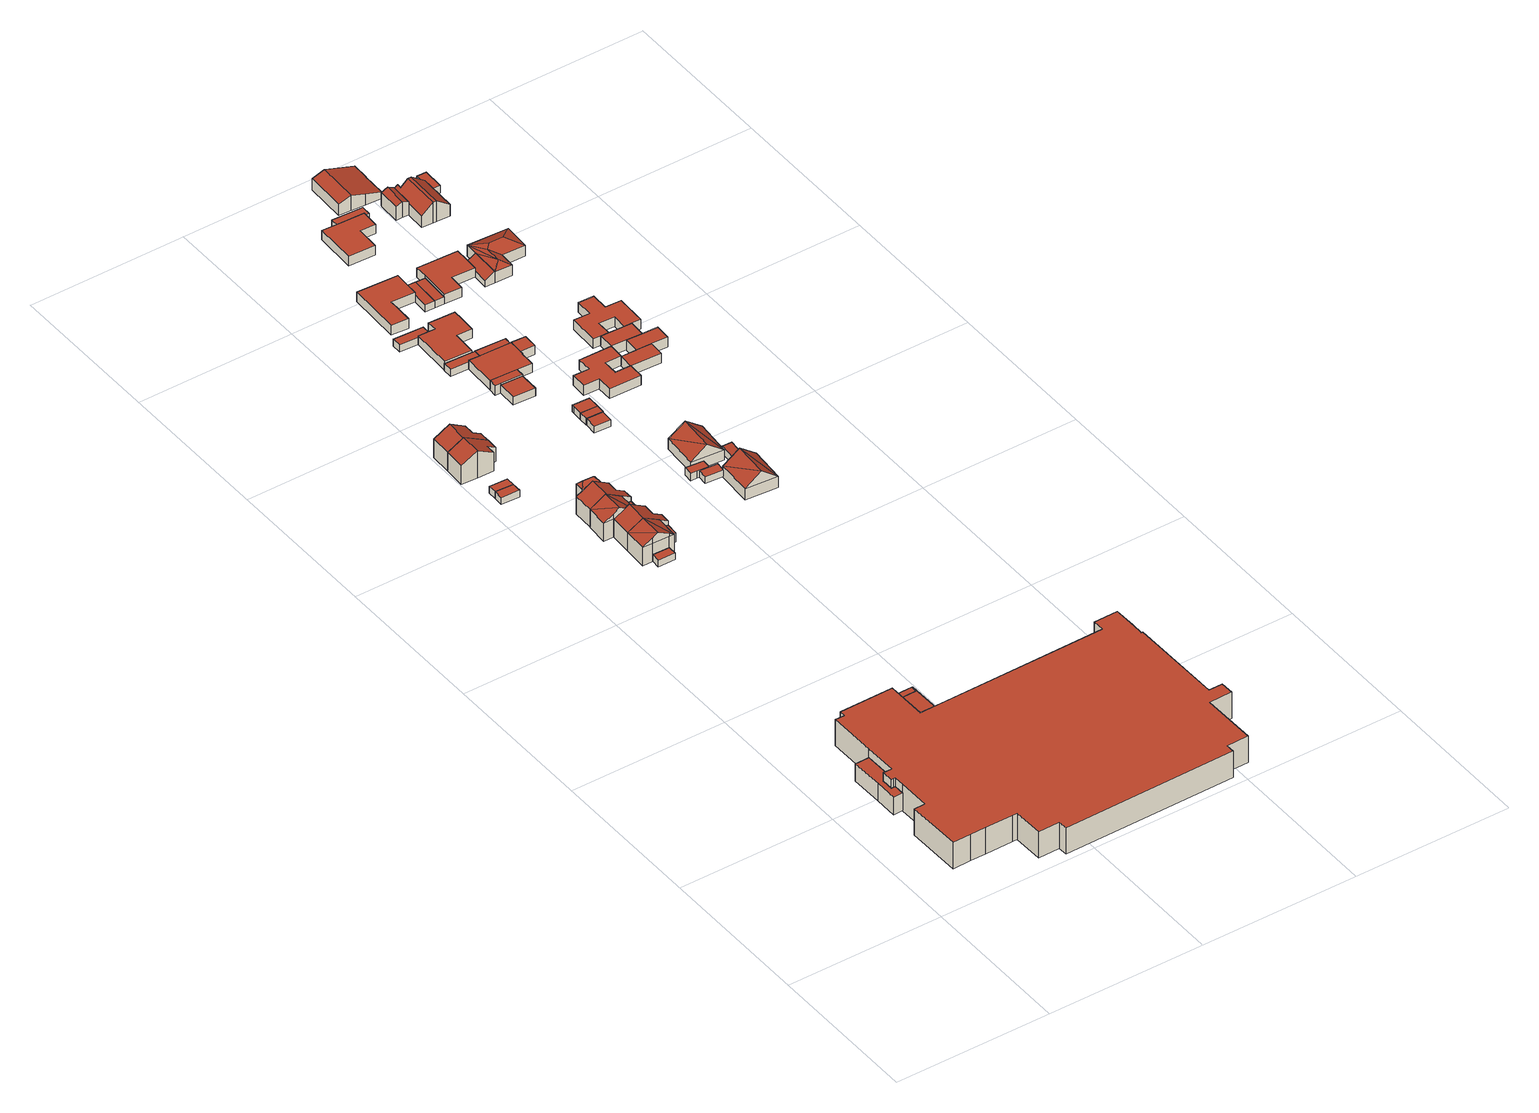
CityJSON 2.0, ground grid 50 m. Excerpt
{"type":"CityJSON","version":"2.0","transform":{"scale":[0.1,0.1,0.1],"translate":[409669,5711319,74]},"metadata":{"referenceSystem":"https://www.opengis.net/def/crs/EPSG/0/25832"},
"CityObjects":{
"building1":{"type":"Building","attributes":{"Gemeindeschluessel":"05978036","Geometrietyp2DReferenz":"3000","function":"51009_1610","roofType":"1000","measuredHeight":6},"geometry":[{"type":"MultiSurface","lod":"2","boundaries":[[[0,1,2,3]],[[1,4,5,2]],[[4,6,7,5]],[[6,8,9,7]],[[8,10,11,9]],[[10,12,13,11]],[[12,14,15,13]],[[14,16,17,15]],[[16,18,19,17]],[[18,0,3,19]],[[18,16,14,12,10,8,6,4,1,0]],[[3,2,5,7,9,11,13,15,17,19]]],"semantics":{"surfaces":[{"type":"WallSurface"},{"type":"RoofSurface"},{"type":"GroundSurface"}],"values":[0,0,0,0,0,0,0,0,0,0,1,2]}}]},
"building2":{"type":"Building","attributes":{"Gemeindeschluessel":"05978036","Geometrietyp2DReferenz":"3000","function":"31001_9998","roofType":"1000","measuredHeight":6},"geometry":[{"type":"MultiSurface","lod":"2","boundaries":[[[20,21,22,23]],[[21,24,25,22]],[[24,26,27,25]],[[26,28,29,27]],[[28,30,31,29]],[[30,32,33,31]],[[32,34,35,33]],[[34,20,23,35]],[[34,32,30,28,26,24,21,20]],[[23,22,25,27,29,31,33,35]]],"semantics":{"surfaces":[{"type":"WallSurface"},{"type":"RoofSurface"},{"type":"GroundSurface"}],"values":[0,0,0,0,0,0,0,0,1,2]}}]},
"building3":{"type":"Building","attributes":{"Gemeindeschluessel":"05978036","Geometrietyp2DReferenz":"3000","function":"51009_1610","roofType":"1000","measuredHeight":6},"geometry":[{"type":"MultiSurface","lod":"2","boundaries":[[[30,28,29,31]],[[28,26,27,29]],[[26,24,25,27]],[[24,36,37,25]],[[36,38,39,37]],[[38,34,35,39]],[[34,32,33,35]],[[32,30,31,33]],[[32,34,38,36,24,26,28,30]],[[31,29,27,25,37,39,35,33]]],"semantics":{"surfaces":[{"type":"WallSurface"},{"type":"RoofSurface"},{"type":"GroundSurface"}],"values":[0,0,0,0,0,0,0,0,1,2]}}]},
"building4":{"type":"Building","attributes":{"Gemeindeschluessel":"05978036","Geometrietyp2DReferenz":"3000","function":"31001_2460","roofType":"1000","measuredHeight":2.3},"geometry":[{"type":"MultiSurface","lod":"2","boundaries":[[[40,41,42,43]],[[41,44,45,42]],[[44,46,47,45]],[[46,40,43,47]],[[46,44,41,40]],[[43,42,45,47]]],"semantics":{"surfaces":[{"type":"WallSurface"},{"type":"RoofSurface"},{"type":"GroundSurface"}],"values":[0,0,0,0,1,2]}}]},
"building5":{"type":"Building","attributes":{"Gemeindeschluessel":"05978036","Geometrietyp2DReferenz":"3000","function":"31001_2460","roofType":"1000","measuredHeight":2.28},"geometry":[{"type":"MultiSurface","lod":"2","boundaries":[[[40,48,49,43]],[[48,50,51,49]],[[50,41,42,51]],[[41,40,43,42]],[[41,50,48,40]],[[43,49,51,42]]],"semantics":{"surfaces":[{"type":"WallSurface"},{"type":"RoofSurface"},{"type":"GroundSurface"}],"values":[0,0,0,0,1,2]}}]},
"building6":{"type":"Building","attributes":{"Gemeindeschluessel":"05978036","Geometrietyp2DReferenz":"3000","function":"31001_3211","roofType":"1000","measuredHeight":8.97},"geometry":[{"type":"MultiSurface","lod":"2","boundaries":[[[52,53,54,55]],[[53,56,57,54]],[[56,58,59,57]],[[58,60,61,59]],[[60,62,63,61]],[[62,64,65,63]],[[64,66,67,65]],[[66,68,69,67]],[[68,70,71,69]],[[70,72,73,71]],[[72,74,75,73]],[[74,76,77,75]],[[76,78,79,77]],[[78,80,81,79]],[[80,82,83,81]],[[82,84,85,83]],[[84,86,87,85]],[[86,88,89,87]],[[88,90,91,89]],[[90,92,93,91]],[[92,94,95,93]],[[94,96,97,95]],[[96,98,99,97]],[[98,100,101,99]],[[100,102,103,101]],[[102,104,105,103]],[[104,106,107,105]],[[106,108,109,107]],[[108,110,111,109]],[[110,112,113,111]],[[112,114,115,113]],[[114,116,117,115]],[[116,118,119,117]],[[118,120,121,119]],[[120,122,123,121]],[[122,124,125,123]],[[124,126,127,125]],[[126,128,129,127]],[[128,52,55,129]],[[128,126,124,122,120,118,116,114,112,110,108,106,104,102,100,98,96,94,92,90,88,86,84,82,80,78,76,74,72,70,68,66,64,62,60,58,56,53,52]],[[55,54,57,59,61,63,65,67,69,71,73,75,77,79,81,83,85,87,89,91,93,95,97,99,101,103,105,107,109,111,113,115,117,119,121,123,125,127,129]]],"semantics":{"surfaces":[{"type":"WallSurface"},{"type":"RoofSurface"},{"type":"GroundSurface"}],"values":[0,0,0,0,0,0,0,0,0,0,0,0,0,0,0,0,0,0,0,0,0,0,0,0,0,0,0,0,0,0,0,0,0,0,0,0,0,0,0,1,2]}}]},
"building7":{"type":"Building","attributes":{"Gemeindeschluessel":"05978036","Geometrietyp2DReferenz":"3000","function":"31001_1000","roofType":"3100","measuredHeight":9.24},"geometry":[{"type":"MultiSurface","lod":"2","boundaries":[[[130,131,132,133]],[[131,134,135,132]],[[134,136,137,135]],[[136,138,139,137]],[[138,140,141,139]],[[140,142,143,141]],[[142,144,145,143]],[[144,130,133,145]],[[140,138,136,134]],[[134,131,130,144,142,140]],[[133,132,135,137,139,141,143,145]]],"semantics":{"surfaces":[{"type":"WallSurface"},{"type":"RoofSurface"},{"type":"GroundSurface"}],"values":[0,0,0,0,0,0,0,0,1,1,2]}}]},
"building8":{"type":"Building","attributes":{"Gemeindeschluessel":"05978036","Geometrietyp2DReferenz":"3000","function":"31001_2460","roofType":"1000","measuredHeight":2.26},"geometry":[{"type":"MultiSurface","lod":"2","boundaries":[[[146,147,148,149]],[[147,150,151,148]],[[150,152,153,151]],[[152,146,149,153]],[[152,150,147,146]],[[149,148,151,153]]],"semantics":{"surfaces":[{"type":"WallSurface"},{"type":"RoofSurface"},{"type":"GroundSurface"}],"values":[0,0,0,0,1,2]}}]},
"building9":{"type":"Building","attributes":{"Gemeindeschluessel":"05978036","Geometrietyp2DReferenz":"3000","function":"31001_1000","roofType":"3100","measuredHeight":9.26},"geometry":[{"type":"MultiSurface","lod":"2","boundaries":[[[154,155,143,156]],[[155,157,158,143]],[[157,159,139,158]],[[159,160,161,139]],[[160,162,163,161]],[[162,164,165,163]],[[164,166,167,165]],[[166,154,156,167]],[[162,160,159,157]],[[157,155,154,166,164,162]],[[156,143,158,139,161,163,165,167]]],"semantics":{"surfaces":[{"type":"WallSurface"},{"type":"RoofSurface"},{"type":"GroundSurface"}],"values":[0,0,0,0,0,0,0,0,1,1,2]}}]},
"building10":{"type":"Building","attributes":{"Gemeindeschluessel":"05978036","Geometrietyp2DReferenz":"3000","function":"31001_1000"},"children":["building10-1","building10-2"]},
"building10-1":{"type":"BuildingPart","attributes":{"roofType":"1000","measuredHeight":3.25},"parents":["building10"],"geometry":[{"type":"MultiSurface","lod":"2","boundaries":[[[168,169,170,171]],[[169,172,173,170]],[[172,174,175,173]],[[174,172,169,168]],[[171,170,173,175]],[[171,175,174,168]]],"semantics":{"surfaces":[{"type":"WallSurface"},{"type":"RoofSurface"},{"type":"GroundSurface"},{"type":"ClosureSurface"}],"values":[0,0,0,1,2,3]}}]},
"building10-2":{"type":"BuildingPart","attributes":{"roofType":"3100","measuredHeight":9.26},"parents":["building10"],"geometry":[{"type":"MultiSurface","lod":"2","boundaries":[[[176,177,178,175,174]],[[177,179,180,178]],[[179,181,182,180]],[[181,183,184,182]],[[183,185,186,184]],[[185,187,168,171,186]],[[177,176,187,188]],[[188,189,190,177]],[[189,188,185]],[[185,183,191,189]],[[179,190,189,191,181]],[[181,191,183]],[[177,190,179]],[[188,187,185]],[[175,178,180,182,184,186,171]],[[174,168,187,176]],[[174,175,171,168]]],"semantics":{"surfaces":[{"type":"WallSurface"},{"type":"RoofSurface"},{"type":"GroundSurface"},{"type":"ClosureSurface"}],"values":[0,0,0,0,0,0,1,1,1,1,0,0,0,0,2,0,3]}}]},
"building11":{"type":"Building","attributes":{"Gemeindeschluessel":"05978036","Geometrietyp2DReferenz":"3000","function":"31001_1000"},"children":["building11-1","building11-2"]},
"building11-1":{"type":"BuildingPart","attributes":{"roofType":"3100","measuredHeight":9.28},"parents":["building11"],"geometry":[{"type":"MultiSurface","lod":"2","boundaries":[[[192,193,194,195,196]],[[193,197,198,194]],[[197,199,200,198]],[[199,201,202,200]],[[201,203,204,205,202]],[[206,193,192,203]],[[207,193,206]],[[207,206,201]],[[201,199,208,207]],[[193,207,208,197]],[[197,208,199]],[[201,206,203]],[[195,194,198,200,202,205]],[[196,204,203,192]],[[196,195,205,204]]],"semantics":{"surfaces":[{"type":"WallSurface"},{"type":"RoofSurface"},{"type":"GroundSurface"},{"type":"ClosureSurface"}],"values":[0,0,0,0,0,1,1,1,1,0,0,0,2,0,3]}}]},
"building11-2":{"type":"BuildingPart","attributes":{"roofType":"1000","measuredHeight":3.25},"parents":["building11"],"geometry":[{"type":"MultiSurface","lod":"2","boundaries":[[[204,209,210,205]],[[209,211,212,210]],[[211,196,195,212]],[[196,211,209,204]],[[205,210,212,195]],[[205,195,196,204]]],"semantics":{"surfaces":[{"type":"WallSurface"},{"type":"RoofSurface"},{"type":"GroundSurface"},{"type":"ClosureSurface"}],"values":[0,0,0,1,2,3]}}]},
"building12":{"type":"Building","attributes":{"Gemeindeschluessel":"05978036","Geometrietyp2DReferenz":"3000","function":"31001_1000","roofType":"3100","measuredHeight":9.21},"geometry":[{"type":"MultiSurface","lod":"2","boundaries":[[[213,214,215,216]],[[214,217,170,215]],[[217,188,218,170]],[[188,219,186,218]],[[219,197,198,186]],[[197,220,221,198]],[[220,222,194,221]],[[222,223,224,194]],[[223,213,216,224]],[[220,197,219,188]],[[188,217,214,213,223,222,220]],[[216,215,170,218,186,198,221,194,224]]],"semantics":{"surfaces":[{"type":"WallSurface"},{"type":"RoofSurface"},{"type":"GroundSurface"}],"values":[0,0,0,0,0,0,0,0,0,1,1,2]}}]},
"building13":{"type":"Building","attributes":{"Gemeindeschluessel":"05978036","Geometrietyp2DReferenz":"3000","function":"31001_2460","roofType":"5000","measuredHeight":9.24},"geometry":[{"type":"MultiSurface","lod":"2","boundaries":[[[225,226,227,228]],[[226,229,230,227]],[[229,231,232,230]],[[231,225,228,232]],[[233,231,229]],[[234,233,229,226]],[[234,226,225]],[[233,234,225,231]],[[228,227,230,232]]],"semantics":{"surfaces":[{"type":"WallSurface"},{"type":"RoofSurface"},{"type":"GroundSurface"}],"values":[0,0,0,0,1,1,1,1,2]}}]},
"building14":{"type":"Building","attributes":{"Gemeindeschluessel":"05978036","Geometrietyp2DReferenz":"3000","function":"31001_1000","roofType":"3100","measuredHeight":9.17},"geometry":[{"type":"MultiSurface","lod":"2","boundaries":[[[235,236,237,238]],[[236,239,240,237]],[[239,241,242,240]],[[241,201,243,242]],[[201,244,245,243]],[[244,246,247,245]],[[246,248,249,247]],[[248,250,251,249]],[[250,252,253,251]],[[252,235,238,253]],[[248,246,244,201,241]],[[241,239,236,235,252,250,248]],[[238,237,240,242,243,245,247,249,251,253]]],"semantics":{"surfaces":[{"type":"WallSurface"},{"type":"RoofSurface"},{"type":"GroundSurface"}],"values":[0,0,0,0,0,0,0,0,0,0,1,1,2]}}]},
"building15":{"type":"Building","attributes":{"Gemeindeschluessel":"05978036","Geometrietyp2DReferenz":"3000","function":"31001_2460","roofType":"1000","measuredHeight":2.42},"geometry":[{"type":"MultiSurface","lod":"2","boundaries":[[[254,255,256,257]],[[255,258,259,256]],[[258,260,261,259]],[[260,262,263,261]],[[262,254,257,263]],[[262,260,258,255,254]],[[257,256,259,261,263]]],"semantics":{"surfaces":[{"type":"WallSurface"},{"type":"RoofSurface"},{"type":"GroundSurface"}],"values":[0,0,0,0,0,1,2]}}]},
"building16":{"type":"Building","attributes":{"Gemeindeschluessel":"05978036","Geometrietyp2DReferenz":"3000","function":"31001_2460","roofType":"1000","measuredHeight":2.33},"geometry":[{"type":"MultiSurface","lod":"2","boundaries":[[[264,265,266,267]],[[265,268,269,266]],[[268,270,271,269]],[[270,272,273,271]],[[272,274,275,273]],[[274,276,277,275]],[[276,264,267,277]],[[276,274,272,270,268,265,264]],[[267,266,269,271,273,275,277]]],"semantics":{"surfaces":[{"type":"WallSurface"},{"type":"RoofSurface"},{"type":"GroundSurface"}],"values":[0,0,0,0,0,0,0,1,2]}}]},
"building17":{"type":"Building","attributes":{"Gemeindeschluessel":"05978036","Geometrietyp2DReferenz":"3000","function":"31001_2460","roofType":"1000","measuredHeight":2.43},"geometry":[{"type":"MultiSurface","lod":"2","boundaries":[[[278,279,280,281]],[[279,282,283,280]],[[282,284,285,283]],[[284,286,287,285]],[[286,278,281,287]],[[286,284,282,279,278]],[[281,280,283,285,287]]],"semantics":{"surfaces":[{"type":"WallSurface"},{"type":"RoofSurface"},{"type":"GroundSurface"}],"values":[0,0,0,0,0,1,2]}}]},
"building18":{"type":"Building","attributes":{"Gemeindeschluessel":"05978036","Geometrietyp2DReferenz":"3000","function":"31001_2460","roofType":"1000","measuredHeight":2.32},"geometry":[{"type":"MultiSurface","lod":"2","boundaries":[[[288,289,290,291]],[[289,292,293,290]],[[292,294,295,293]],[[294,288,291,295]],[[294,292,289,288]],[[291,290,293,295]]],"semantics":{"surfaces":[{"type":"WallSurface"},{"type":"RoofSurface"},{"type":"GroundSurface"}],"values":[0,0,0,0,1,2]}}]},
"building19":{"type":"Building","attributes":{"Gemeindeschluessel":"05978036","Geometrietyp2DReferenz":"3000","function":"31001_2460","roofType":"1000","measuredHeight":2.23},"geometry":[{"type":"MultiSurface","lod":"2","boundaries":[[[296,297,298,299]],[[297,300,301,298]],[[300,302,303,301]],[[302,296,299,303]],[[302,300,297,296]],[[299,298,301,303]]],"semantics":{"surfaces":[{"type":"WallSurface"},{"type":"RoofSurface"},{"type":"GroundSurface"}],"values":[0,0,0,0,1,2]}}]},
"building20":{"type":"Building","attributes":{"Gemeindeschluessel":"05978036","Geometrietyp2DReferenz":"3000","function":"31001_2460","roofType":"1000","measuredHeight":2.3},"geometry":[{"type":"MultiSurface","lod":"2","boundaries":[[[304,305,306,307]],[[305,308,309,306]],[[308,310,311,309]],[[310,312,313,311]],[[312,304,307,313]],[[312,310,308,305,304]],[[307,306,309,311,313]]],"semantics":{"surfaces":[{"type":"WallSurface"},{"type":"RoofSurface"},{"type":"GroundSurface"}],"values":[0,0,0,0,0,1,2]}}]},
"building21":{"type":"Building","attributes":{"Gemeindeschluessel":"05978036","Geometrietyp2DReferenz":"3000","function":"31001_1000","roofType":"1000","measuredHeight":3.04},"geometry":[{"type":"MultiSurface","lod":"2","boundaries":[[[314,315,316,317]],[[315,318,263,316]],[[318,319,261,263]],[[319,320,321,261]],[[320,322,323,321]],[[322,324,325,323]],[[324,326,327,325]],[[326,328,329,327]],[[328,330,331,329]],[[330,314,317,331]],[[330,328,326,324,322,320,319,318,315,314]],[[317,316,263,261,321,323,325,327,329,331]]],"semantics":{"surfaces":[{"type":"WallSurface"},{"type":"RoofSurface"},{"type":"GroundSurface"}],"values":[0,0,0,0,0,0,0,0,0,0,1,2]}}]},
"building22":{"type":"Building","attributes":{"Gemeindeschluessel":"05978036","Geometrietyp2DReferenz":"3000","function":"31001_2460","roofType":"1000","measuredHeight":2.23},"geometry":[{"type":"MultiSurface","lod":"2","boundaries":[[[296,332,333,299]],[[332,334,335,333]],[[334,336,337,335]],[[336,297,298,337]],[[297,296,299,298]],[[297,336,334,332,296]],[[299,333,335,337,298]]],"semantics":{"surfaces":[{"type":"WallSurface"},{"type":"RoofSurface"},{"type":"GroundSurface"}],"values":[0,0,0,0,0,1,2]}}]},
"building23":{"type":"Building","attributes":{"Gemeindeschluessel":"05978036","Geometrietyp2DReferenz":"3000","function":"31001_1000"},"children":["building23-1","building23-2","building23-3","building23-4","building23-5"]},
"building23-1":{"type":"BuildingPart","attributes":{"roofType":"1000","measuredHeight":3.22},"parents":["building23"],"geometry":[{"type":"MultiSurface","lod":"2","boundaries":[[[338,339,340,341,342]],[[339,343,344,340]],[[343,345,346,347,344]],[[345,343,339,338]],[[341,340,344,347]],[[342,346,345,338]],[[342,341,347,346]]],"semantics":{"surfaces":[{"type":"WallSurface"},{"type":"RoofSurface"},{"type":"GroundSurface"},{"type":"ClosureSurface"}],"values":[0,0,0,1,2,0,3]}}]},
"building23-2":{"type":"BuildingPart","attributes":{"roofType":"1000","measuredHeight":2.7},"parents":["building23"],"geometry":[{"type":"MultiSurface","lod":"2","boundaries":[[[348,349,350,351]],[[352,353,354,355]],[[353,348,351,354]],[[353,352,349,348]],[[351,350,355,354]],[[355,350,349,352]]],"semantics":{"surfaces":[{"type":"WallSurface"},{"type":"RoofSurface"},{"type":"GroundSurface"},{"type":"ClosureSurface"}],"values":[0,0,0,1,2,3]}}]},
"building23-3":{"type":"BuildingPart","attributes":{"roofType":"1000","measuredHeight":3.16},"parents":["building23"],"geometry":[{"type":"MultiSurface","lod":"2","boundaries":[[[356,357,358,350,349]],[[357,359,360,361,358]],[[362,363,355,364,365]],[[363,352,355]],[[363,362,359,357,356]],[[350,358,361,364,355]],[[365,360,359,362]],[[365,364,361,360]],[[349,352,363,356]],[[349,350,355,352]]],"semantics":{"surfaces":[{"type":"WallSurface"},{"type":"RoofSurface"},{"type":"GroundSurface"},{"type":"ClosureSurface"}],"values":[0,0,0,0,1,2,0,3,0,3]}}]},
"building23-4":{"type":"BuildingPart","attributes":{"roofType":"1000","measuredHeight":3.08},"parents":["building23"],"geometry":[{"type":"MultiSurface","lod":"2","boundaries":[[[346,366,367,347]],[[366,368,369,367]],[[368,370,371,369]],[[370,365,364,371]],[[360,372,277,361]],[[372,373,374,275,277]],[[342,373,372,360,365,370,368,366,346]],[[347,367,369,371,364,361,277,275,341]],[[361,364,365,360]],[[375,374,373,342]],[[375,341,275,374]],[[347,341,375,342,346]]],"semantics":{"surfaces":[{"type":"WallSurface"},{"type":"RoofSurface"},{"type":"GroundSurface"},{"type":"ClosureSurface"}],"values":[0,0,0,0,0,0,1,2,3,0,3,3]}}]},
"building23-5":{"type":"BuildingPart","attributes":{"roofType":"1000","measuredHeight":2.49},"parents":["building23"],"geometry":[{"type":"MultiSurface","lod":"2","boundaries":[[[376,377,378,379]],[[377,380,381,378]],[[380,375,341,381]],[[374,382,273,275]],[[382,376,379,273]],[[382,374,375,380,377,376]],[[379,378,381,341,275,273]],[[275,341,375,374]]],"semantics":{"surfaces":[{"type":"WallSurface"},{"type":"RoofSurface"},{"type":"GroundSurface"},{"type":"ClosureSurface"}],"values":[0,0,0,0,0,1,2,3]}}]},
"building24":{"type":"Building","attributes":{"Gemeindeschluessel":"05978036","Geometrietyp2DReferenz":"3000","function":"31001_1000","roofType":"1000","measuredHeight":3.25},"geometry":[{"type":"MultiSurface","lod":"2","boundaries":[[[383,384,385,386]],[[384,387,388,385]],[[387,389,390,388]],[[389,391,392,390]],[[391,393,394,392]],[[393,395,396,394]],[[395,383,386,396]],[[395,393,391,389,387,384,383]],[[386,385,388,390,392,394,396]]],"semantics":{"surfaces":[{"type":"WallSurface"},{"type":"RoofSurface"},{"type":"GroundSurface"}],"values":[0,0,0,0,0,0,0,1,2]}}]},
"building25":{"type":"Building","attributes":{"Gemeindeschluessel":"05978036","Geometrietyp2DReferenz":"3000","function":"31001_1310","roofType":"2100","measuredHeight":2.14},"geometry":[{"type":"MultiSurface","lod":"2","boundaries":[[[397,398,399,400]],[[398,401,402,399]],[[401,403,404,402]],[[403,397,400,404]],[[403,401,398,397]],[[400,399,402,404]]],"semantics":{"surfaces":[{"type":"WallSurface"},{"type":"RoofSurface"},{"type":"GroundSurface"}],"values":[0,0,0,0,1,2]}}]},
"building26":{"type":"Building","attributes":{"Gemeindeschluessel":"05978036","Geometrietyp2DReferenz":"3000","function":"31001_1000","roofType":"3100","measuredHeight":7.82},"geometry":[{"type":"MultiSurface","lod":"2","boundaries":[[[405,406,407,408]],[[406,409,410,407]],[[409,411,412,410]],[[411,405,408,412]],[[409,406,413]],[[405,411,414]],[[414,406,405]],[[406,414,413]],[[411,413,414]],[[413,411,409]],[[408,407,410,412]]],"semantics":{"surfaces":[{"type":"WallSurface"},{"type":"RoofSurface"},{"type":"GroundSurface"}],"values":[0,0,0,0,0,0,1,1,1,1,2]}}]},
"building27":{"type":"Building","attributes":{"Gemeindeschluessel":"05978036","Geometrietyp2DReferenz":"3000","function":"31001_1000","roofType":"3100","measuredHeight":7.51},"geometry":[{"type":"MultiSurface","lod":"2","boundaries":[[[415,416,417,418]],[[416,419,420,417]],[[419,421,422,420]],[[421,415,418,422]],[[419,416,423]],[[415,421,424]],[[424,416,415]],[[416,424,423]],[[421,423,424]],[[423,421,419]],[[418,417,420,422]]],"semantics":{"surfaces":[{"type":"WallSurface"},{"type":"RoofSurface"},{"type":"GroundSurface"}],"values":[0,0,0,0,0,0,1,1,1,1,2]}}]},
"building28":{"type":"Building","attributes":{"Gemeindeschluessel":"05978036","Geometrietyp2DReferenz":"3000","function":"31001_2460","roofType":"2100","measuredHeight":2.55},"geometry":[{"type":"MultiSurface","lod":"2","boundaries":[[[425,426,427,428]],[[426,429,430,427]],[[429,431,432,430]],[[431,425,428,432]],[[431,429,426,425]],[[428,427,430,432]]],"semantics":{"surfaces":[{"type":"WallSurface"},{"type":"RoofSurface"},{"type":"GroundSurface"}],"values":[0,0,0,0,1,2]}}]},
"building29":{"type":"Building","attributes":{"Gemeindeschluessel":"05978036","Geometrietyp2DReferenz":"3000","function":"31001_2460","roofType":"1000","measuredHeight":2.42},"geometry":[{"type":"MultiSurface","lod":"2","boundaries":[[[433,434,394,435]],[[434,436,392,394]],[[436,437,438,392]],[[437,439,440,438]],[[439,433,435,440]],[[439,437,436,434,433]],[[435,394,392,438,440]]],"semantics":{"surfaces":[{"type":"WallSurface"},{"type":"RoofSurface"},{"type":"GroundSurface"}],"values":[0,0,0,0,0,1,2]}}]},
"building30":{"type":"Building","attributes":{"Gemeindeschluessel":"05978036","Geometrietyp2DReferenz":"3000","function":"31001_2460","roofType":"1000","measuredHeight":2.48},"geometry":[{"type":"MultiSurface","lod":"2","boundaries":[[[441,442,438,440]],[[442,443,444,438]],[[443,445,446,444]],[[445,441,440,446]],[[445,443,442,441]],[[440,438,444,446]]],"semantics":{"surfaces":[{"type":"WallSurface"},{"type":"RoofSurface"},{"type":"GroundSurface"}],"values":[0,0,0,0,1,2]}}]},
"building31":{"type":"Building","attributes":{"Gemeindeschluessel":"05978036","Geometrietyp2DReferenz":"3000","function":"31001_1000","roofType":"1000","measuredHeight":3.31},"geometry":[{"type":"MultiSurface","lod":"2","boundaries":[[[447,448,449,450]],[[448,451,452,449]],[[451,453,454,452]],[[453,455,456,454]],[[455,457,458,456]],[[457,459,460,458]],[[459,461,462,460]],[[461,463,464,462]],[[463,465,466,464]],[[465,467,468,466]],[[467,469,470,468]],[[469,471,472,470]],[[471,447,450,472]],[[471,469,467,465,463,461,459,457,455,453,451,448,447]],[[450,449,452,454,456,458,460,462,464,466,468,470,472]]],"semantics":{"surfaces":[{"type":"WallSurface"},{"type":"RoofSurface"},{"type":"GroundSurface"}],"values":[0,0,0,0,0,0,0,0,0,0,0,0,0,1,2]}}]},
"building32":{"type":"Building","attributes":{"Gemeindeschluessel":"05978036","Geometrietyp2DReferenz":"3000","function":"31001_1000","roofType":"1000","measuredHeight":3.22},"geometry":[{"type":"MultiSurface","lod":"2","boundaries":[[[473,474,475,476]],[[474,477,478,475]],[[477,479,480,478]],[[479,481,482,480]],[[481,483,484,482]],[[483,485,486,484]],[[485,473,476,486]],[[485,483,481,479,477,474,473]],[[476,475,478,480,482,484,486]]],"semantics":{"surfaces":[{"type":"WallSurface"},{"type":"RoofSurface"},{"type":"GroundSurface"}],"values":[0,0,0,0,0,0,0,1,2]}}]},
"building33":{"type":"Building","attributes":{"Gemeindeschluessel":"05978036","Geometrietyp2DReferenz":"3000","function":"31001_1000","roofType":"1000","measuredHeight":3.24},"geometry":[{"type":"MultiSurface","lod":"2","boundaries":[[[487,488,489,490]],[[488,491,446,489]],[[491,492,444,446]],[[492,493,494,444]],[[493,495,496,494]],[[495,497,498,496]],[[497,499,500,498]],[[499,487,490,500]],[[499,497,495,493,492,491,488,487]],[[490,489,446,444,494,496,498,500]]],"semantics":{"surfaces":[{"type":"WallSurface"},{"type":"RoofSurface"},{"type":"GroundSurface"}],"values":[0,0,0,0,0,0,0,0,1,2]}}]},
"building34":{"type":"Building","attributes":{"Gemeindeschluessel":"05978036","Geometrietyp2DReferenz":"3000","function":"31001_2460","roofType":"1000","measuredHeight":2.47},"geometry":[{"type":"MultiSurface","lod":"2","boundaries":[[[501,502,503,504]],[[502,505,506,503]],[[505,507,508,506]],[[507,509,510,508]],[[509,501,504,510]],[[509,507,505,502,501]],[[504,503,506,508,510]]],"semantics":{"surfaces":[{"type":"WallSurface"},{"type":"RoofSurface"},{"type":"GroundSurface"}],"values":[0,0,0,0,0,1,2]}}]},
"building35":{"type":"Building","attributes":{"Gemeindeschluessel":"05978036","Geometrietyp2DReferenz":"3000","function":"31001_2460","roofType":"2100","measuredHeight":3.9},"geometry":[{"type":"MultiSurface","lod":"2","boundaries":[[[511,512,513,514]],[[512,515,516,513]],[[515,517,518,516]],[[517,519,520,518]],[[519,511,514,520]],[[519,517,515,512,511]],[[514,513,516,518,520]]],"semantics":{"surfaces":[{"type":"WallSurface"},{"type":"RoofSurface"},{"type":"GroundSurface"}],"values":[0,0,0,0,0,1,2]}}]},
"building36":{"type":"Building","attributes":{"Gemeindeschluessel":"05978036","Geometrietyp2DReferenz":"3000","function":"31001_1000"},"children":["building36-1","building36-2","building36-3"]},
"building36-1":{"type":"BuildingPart","attributes":{"roofType":"1000","measuredHeight":3.35},"parents":["building36"],"geometry":[{"type":"MultiSurface","lod":"2","boundaries":[[[521,522,523,524]],[[522,525,526,523]],[[525,527,528,526]],[[529,455,530,531]],[[455,532,533,530]],[[532,521,524,533]],[[532,455,529,527,525,522,521]],[[524,523,526,528,531,530,533]],[[529,531,528,527]]],"semantics":{"surfaces":[{"type":"WallSurface"},{"type":"RoofSurface"},{"type":"GroundSurface"},{"type":"ClosureSurface"}],"values":[0,0,0,0,0,0,1,2,3]}}]},
"building36-2":{"type":"BuildingPart","attributes":{"roofType":"1000","measuredHeight":3.33},"parents":["building36"],"geometry":[{"type":"MultiSurface","lod":"2","boundaries":[[[534,535,536,537]],[[535,538,539,536]],[[540,541,542,543]],[[541,544,545,542]],[[544,534,537,545]],[[544,541,540,538,535,534]],[[537,536,539,543,542,545]],[[543,539,538,540]]],"semantics":{"surfaces":[{"type":"WallSurface"},{"type":"RoofSurface"},{"type":"GroundSurface"},{"type":"ClosureSurface"}],"values":[0,0,0,0,0,1,2,3]}}]},
"building36-3":{"type":"BuildingPart","attributes":{"roofType":"1000","measuredHeight":3.33},"parents":["building36"],"geometry":[{"type":"MultiSurface","lod":"2","boundaries":[[[546,539,538]],[[546,529,531,539]],[[527,547,548,528]],[[547,549,550,548]],[[549,551,542,550]],[[551,552,540,543,542]],[[551,549,547,527,529,546,552]],[[543,539,531,528,548,550,542]],[[538,540,552,546]],[[538,539,543,540]],[[528,531,529,527]]],"semantics":{"surfaces":[{"type":"WallSurface"},{"type":"RoofSurface"},{"type":"GroundSurface"},{"type":"ClosureSurface"}],"values":[0,0,0,0,0,0,1,2,0,3,3]}}]},
"building37":{"type":"Building","attributes":{"Gemeindeschluessel":"05978036","Geometrietyp2DReferenz":"3000","function":"31001_1000","roofType":"1000","measuredHeight":3.3},"geometry":[{"type":"MultiSurface","lod":"2","boundaries":[[[553,554,555,556]],[[554,557,558,555]],[[557,559,560,558]],[[559,561,562,560]],[[561,563,564,562]],[[563,565,566,564]],[[565,567,568,566]],[[567,525,569,568]],[[525,522,570,569]],[[522,571,572,570]],[[571,573,574,572]],[[573,521,575,574]],[[521,532,576,575]],[[532,553,556,576]],[[532,521,573,571,522,525,567,565,563,561,559,557,554,553]],[[556,555,558,560,562,564,566,568,569,570,572,574,575,576]]],"semantics":{"surfaces":[{"type":"WallSurface"},{"type":"RoofSurface"},{"type":"GroundSurface"}],"values":[0,0,0,0,0,0,0,0,0,0,0,0,0,0,1,2]}}]},
"building38":{"type":"Building","attributes":{"Gemeindeschluessel":"05978036","Geometrietyp2DReferenz":"3000","function":"31001_1000","roofType":"3100","measuredHeight":5.25},"geometry":[{"type":"MultiSurface","lod":"2","boundaries":[[[577,578,579,580]],[[578,581,582,579]],[[581,583,584,582]],[[583,585,586,584]],[[585,587,588,586]],[[587,589,590,588]],[[589,591,592,590]],[[591,593,594,592]],[[593,595,596,594]],[[595,577,580,596]],[[591,589,587,585]],[[585,583,581,578,577,595,593,591]],[[580,579,582,584,586,588,590,592,594,596]]],"semantics":{"surfaces":[{"type":"WallSurface"},{"type":"RoofSurface"},{"type":"GroundSurface"}],"values":[0,0,0,0,0,0,0,0,0,0,1,1,2]}}]},
"building39":{"type":"Building","attributes":{"Gemeindeschluessel":"05978036","Geometrietyp2DReferenz":"3000","function":"31001_1000","roofType":"5000","measuredHeight":5.66},"geometry":[{"type":"MultiSurface","lod":"2","boundaries":[[[597,598,599,518]],[[598,600,601,599]],[[600,602,603,601]],[[602,604,605,603]],[[604,606,607,605]],[[606,608,520,607]],[[608,597,518,520]],[[609,610,606,604]],[[611,612,609,604,602]],[[611,602,600]],[[612,611,600,598]],[[598,609,612]],[[598,610,609]],[[597,610,598]],[[610,597,608]],[[610,608,606]],[[518,599,601,603,605,607,520]]],"semantics":{"surfaces":[{"type":"WallSurface"},{"type":"RoofSurface"},{"type":"GroundSurface"}],"values":[0,0,0,0,0,0,0,1,1,1,1,1,1,1,1,1,2]}}]},
"building40":{"type":"Building","attributes":{"Gemeindeschluessel":"05978036","Geometrietyp2DReferenz":"3000","function":"31001_1000"},"children":["building40-1","building40-2"]},
"building40-1":{"type":"BuildingPart","attributes":{"roofType":"3100","measuredHeight":5.49},"parents":["building40"],"geometry":[{"type":"MultiSurface","lod":"2","boundaries":[[[613,614,615,616]],[[614,617,618,615]],[[617,619,620,618]],[[619,621,622,620]],[[621,623,624,625,622]],[[626,613,616,627,628]],[[621,619,617,614,613]],[[613,626,623,621]],[[616,615,618,620,622,625,627]],[[626,628,624,623]],[[628,627,625,624]]],"semantics":{"surfaces":[{"type":"WallSurface"},{"type":"RoofSurface"},{"type":"GroundSurface"},{"type":"ClosureSurface"}],"values":[0,0,0,0,0,0,1,1,2,0,3]}}]},
"building40-2":{"type":"BuildingPart","attributes":{"roofType":"9999","measuredHeight":7.06},"parents":["building40"],"geometry":[{"type":"MultiSurface","lod":"2","boundaries":[[[629,630,631,632]],[[630,633,634,631]],[[633,635,636,634]],[[635,637,638,636]],[[637,639,640,638]],[[639,628,627,640]],[[624,641,642,625]],[[641,643,644,642]],[[643,645,646,644]],[[645,647,648,646]],[[647,629,632,648]],[[635,633,630,629,647]],[[645,643,641,624,628,639,637]],[[647,645,637,635]],[[632,631,634,636,638,640,627,625,642,644,646,648]],[[625,627,628,624]]],"semantics":{"surfaces":[{"type":"WallSurface"},{"type":"RoofSurface"},{"type":"GroundSurface"},{"type":"ClosureSurface"}],"values":[0,0,0,0,0,0,0,0,0,0,0,1,1,1,2,3]}}]},
"building41":{"type":"Building","attributes":{"Gemeindeschluessel":"05978036","Geometrietyp2DReferenz":"3000","function":"31001_2460","roofType":"1000","measuredHeight":2.43},"geometry":[{"type":"MultiSurface","lod":"2","boundaries":[[[649,650,651,652]],[[650,653,654,651]],[[653,655,656,654]],[[655,657,658,656]],[[657,659,660,658]],[[659,661,662,660]],[[661,649,652,662]],[[661,659,657,655,653,650,649]],[[652,651,654,656,658,660,662]]],"semantics":{"surfaces":[{"type":"WallSurface"},{"type":"RoofSurface"},{"type":"GroundSurface"}],"values":[0,0,0,0,0,0,0,1,2]}}]}
},
"vertices":[
[133,407,82],[133,479,82],[133,479,22],[133,407,22],[131,581,82],[131,581,22],[176,582,82],[176,582,22],[177,479,82],[177,479,22],[150,479,82],[150,479,22],[150,442,82],[150,442,22],[158,442,82],[158,442,22],[163,442,82],[163,442,22],[163,408,82],[163,408,22],
[443,629,83],[376,628,83],[376,628,23],[443,629,23],[375,754,83],[375,754,23],[376,754,83],[376,754,23],[376,736,83],[376,736,23],[439,737,83],[439,737,23],[439,755,83],[439,755,23],[441,755,83],[441,755,23],
[375,756,83],[375,756,23],[441,757,83],[441,757,23],
[42,2120,32],[100,2117,32],[100,2117,9],[42,2120,9],[99,2087,32],[99,2087,9],[41,2089,32],[41,2089,9],
[43,2147,32],[43,2147,9],[100,2145,32],[100,2145,9],
[975,635,111],[975,672,111],[975,672,21],[975,635,21],[1051,673,111],[1051,673,21],[1052,604,111],[1052,604,21],[1052,563,111],[1052,563,21],[1056,563,111],[1056,563,21],[1060,262,111],[1060,262,21],[1103,262,111],[1103,262,21],[1104,219,111],[1104,219,21],[1031,218,111],[1031,218,21],[1033,43,111],[1033,43,21],[964,42,111],[964,42,21],[964,14,111],[964,14,21],[414,8,111],[414,8,21],[413,37,111],[413,37,21],[344,36,111],[344,36,21],[343,133,111],[343,133,21],[328,133,111],[328,133,21],[240,132,111],[240,132,21],[190,132,111],[190,132,21],[132,131,111],[132,131,21],[130,307,111],[130,307,21],[164,308,111],[164,308,21],[163,408,111],[163,408,21],[163,442,111],[163,442,21],[158,442,111],[158,442,21],[150,442,111],[150,442,21],[150,479,111],[150,479,21],[177,479,111],[177,479,21],[176,582,111],[176,582,21],[174,735,111],[174,735,21],[203,735,111],[203,735,21],[203,753,111],[203,753,21],[205,754,111],[205,754,21],[372,756,111],[372,756,21],[375,756,111],[375,756,21],[375,754,111],[375,754,21],[376,628,111],[376,628,21],[443,629,111],[443,629,21],
[107,2247,72],[106,2216,72],[106,2216,8],[107,2247,8],[55,2218,101],[55,2218,8],[3,2220,72],[3,2220,8],[6,2288,72],[6,2288,8],[57,2286,101],[57,2286,8],[135,2283,57],[135,2283,8],[133,2246,57],[133,2246,8],
[231,1659,34],[284,1658,34],[284,1658,12],[231,1659,12],[284,1629,34],[284,1629,12],[229,1631,34],[229,1631,12],
[136,2318,55],[135,2283,55],[136,2318,8],[56,2286,100],[56,2286,8],[6,2288,71],[9,2356,71],[9,2356,8],[59,2354,100],[59,2354,8],[109,2352,71],[109,2352,8],[108,2319,71],[108,2319,8],
[303,1730,42],[331,1729,42],[331,1729,10],[303,1730,10],[329,1690,42],[329,1690,10],[301,1691,42],[301,1691,10],
[301,1691,73],[300,1657,73],[300,1657,10],[284,1658,73],[284,1658,10],[231,1659,73],[231,1659,10],[199,1660,73],[199,1660,10],[202,1734,73],[202,1734,10],[303,1730,73],[252,1732,102],[249,1659,102],[284,1658,82],[231,1659,91],
[278,1831,72],[276,1800,72],[276,1800,10],[278,1831,10],[278,1831,42],[205,1803,72],[205,1803,10],[174,1804,72],[174,1804,10],[178,1873,72],[178,1873,10],[279,1869,72],[279,1869,42],[279,1869,10],[228,1871,103],[225,1802,103],[205,1803,90],
[308,1868,42],[308,1868,10],[306,1830,42],[306,1830,10],
[304,1762,72],[332,1761,56],[332,1761,10],[304,1762,10],[331,1729,56],[252,1732,10],[202,1734,72],[255,1801,102],[255,1801,10],[276,1800,90],[306,1799,72],[306,1799,10],
[198,1938,86],[199,1967,86],[199,1967,10],[198,1938,10],[258,1964,86],[258,1964,10],[257,1936,86],[257,1936,10],[243,1951,102],[212,1952,102],
[281,1901,72],[309,1900,56],[309,1900,11],[281,1901,11],[308,1868,56],[308,1868,11],[229,1871,102],[229,1871,11],[178,1873,11],[180,1939,72],[180,1939,11],[198,1938,82],[198,1938,11],[231,1937,102],[231,1937,11],[257,1936,87],[257,1936,11],[282,1935,72],[282,1935,11],
[190,2770,32],[190,2800,32],[190,2800,8],[190,2770,8],[285,2796,32],[285,2796,8],[285,2766,32],[285,2766,8],[249,2767,32],[249,2767,8],
[242,2608,31],[243,2638,31],[243,2638,7],[242,2608,7],[244,2638,31],[244,2638,7],[330,2635,31],[330,2635,7],[339,2634,31],[339,2634,7],[338,2604,31],[338,2604,7],[300,2606,31],[300,2606,7],
[510,1878,35],[512,1907,35],[512,1907,10],[510,1878,10],[569,1902,35],[569,1902,10],[567,1874,35],[567,1874,10],[531,1877,35],[531,1877,10],
[471,2229,31],[469,2189,31],[469,2189,8],[471,2229,8],[417,2192,31],[417,2192,8],[420,2231,31],[420,2231,8],
[420,2261,30],[475,2259,30],[475,2259,8],[420,2261,8],[473,2230,30],[473,2230,8],[419,2232,30],[419,2232,8],
[591,1841,34],[534,1846,34],[534,1846,11],[591,1841,11],[537,1876,34],[537,1876,11],[594,1871,34],[594,1871,11],[592,1855,34],[592,1855,11],
[330,2635,38],[244,2638,38],[244,2638,8],[330,2635,8],[249,2767,38],[285,2766,38],[302,2765,38],[302,2765,8],[302,2796,38],[302,2796,8],[386,2792,38],[386,2792,8],[385,2762,38],[385,2762,8],[383,2707,38],[383,2707,8],[333,2709,38],[333,2709,8],
[421,2290,30],[421,2290,8],[421,2300,30],[421,2300,8],[476,2298,30],[476,2298,8],
[435,2601,39],[480,2599,39],[480,2599,7],[435,2601,7],[435,2601,38],[479,2554,39],[479,2554,7],[434,2555,39],[434,2555,38],[434,2555,7],
[310,2414,34],[311,2475,34],[311,2475,7],[310,2414,7],[381,2472,34],[380,2411,34],[380,2411,7],[381,2472,7],
[311,2475,39],[294,2475,39],[294,2475,7],[296,2502,39],[296,2502,38],[296,2502,7],[382,2499,39],[381,2472,39],[382,2499,7],[382,2499,38],
[433,2545,38],[433,2545,7],[431,2545,38],[431,2545,7],[430,2497,38],[430,2497,7],[300,2606,38],[338,2604,38],[338,2604,32],[435,2601,32],
[437,2630,32],[437,2629,32],[437,2629,7],[437,2630,7],[436,2629,32],[436,2629,7],[339,2634,32],
[267,2838,41],[212,2841,41],[212,2841,8],[267,2838,8],[219,3009,41],[219,3009,8],[349,3003,41],[349,3003,8],[347,2963,41],[347,2963,8],[345,2918,41],[345,2918,8],[270,2921,41],[270,2921,8],
[591,1841,32],[592,1855,30],[592,1855,10],[591,1841,10],[627,1853,30],[627,1853,10],[626,1838,32],[626,1838,10],
[692,1834,49],[684,1720,49],[684,1720,11],[692,1834,11],[581,1727,49],[581,1727,11],[589,1841,49],[589,1841,11],[633,1724,89],[641,1837,89],
[643,2013,45],[633,1898,45],[633,1898,10],[643,2013,10],[530,1907,45],[530,1907,10],[539,2022,45],[539,2022,10],[581,1903,85],[591,2017,85],
[645,1924,35],[674,1921,37],[674,1921,11],[645,1924,11],[670,1866,37],[670,1866,11],[640,1868,35],[640,1868,11],
[343,2868,33],[345,2918,33],[343,2868,8],[347,2963,33],[377,2962,33],[377,2962,8],[373,2867,33],[373,2867,8],
[373,2867,32],[377,2962,32],[408,2961,32],[408,2961,8],[404,2866,32],[404,2866,8],
[487,2339,40],[488,2390,40],[488,2390,7],[487,2339,7],[539,2389,40],[539,2389,7],[540,2435,40],[540,2435,7],[642,2433,40],[642,2433,7],[640,2384,40],[640,2384,7],[589,2385,40],[589,2385,7],[588,2337,40],[588,2337,7],[638,2336,40],[638,2336,7],[637,2310,40],[637,2310,7],[636,2286,40],[636,2286,7],[535,2288,40],[535,2288,7],[536,2338,40],[536,2338,7],
[372,3141,40],[288,3145,40],[288,3145,8],[372,3141,8],[293,3276,40],[293,3276,8],[345,3273,40],[345,3273,8],[427,3270,40],[427,3270,8],[425,3213,40],[425,3213,8],[376,3215,40],[376,3215,8],
[461,2914,40],[459,2864,40],[459,2864,8],[461,2914,8],[404,2866,40],[408,2961,40],[409,3001,40],[409,3001,8],[539,2996,40],[539,2996,8],[538,2956,40],[538,2956,8],[536,2911,40],[536,2911,8],
[345,3273,32],[346,3304,32],[346,3304,7],[345,3273,7],[444,3300,32],[444,3300,7],[443,3269,32],[443,3269,7],[427,3270,32],[427,3270,7],
[534,2861,30],[536,2911,30],[536,2911,9],[534,2861,9],[538,2956,30],[538,2956,9],[568,2954,48],[568,2954,9],[564,2860,48],[564,2860,9],
[670,2483,40],[719,2481,40],[719,2481,6],[670,2483,6],[743,2480,40],[743,2480,6],[741,2428,40],[741,2428,6],[690,2431,40],[642,2433,6],[690,2431,6],[644,2484,40],[644,2484,6],
[638,2336,39],[640,2384,39],[640,2384,6],[638,2336,6],[688,2382,39],[688,2382,6],[737,2380,39],[737,2379,39],[737,2379,6],[737,2380,6],[735,2332,39],[735,2332,6],
[688,2382,40],[790,2426,40],[790,2426,6],[788,2377,40],[788,2377,6],[737,2379,40],[737,2380,40],
[621,2485,40],[624,2581,40],[624,2581,7],[621,2485,7],[675,2579,40],[675,2579,7],[677,2633,40],[677,2633,7],[726,2631,40],[726,2631,7],[724,2577,40],[724,2577,7],[775,2575,40],[775,2575,7],[772,2479,40],[772,2479,7],[743,2480,7],[719,2481,7],[721,2528,40],[721,2528,7],[671,2530,40],[671,2530,7],[670,2483,7],[644,2484,7],
[526,3401,30],[525,3401,31],[525,3401,8],[526,3401,8],[524,3325,30],[524,3325,8],[473,3328,46],[473,3328,8],[427,3330,61],[427,3330,8],[388,3332,46],[388,3332,8],[393,3462,46],[393,3462,8],[432,3460,61],[432,3460,8],[447,3460,56],[447,3460,8],[528,3456,30],[528,3456,8],
[568,2954,46],[570,2995,46],[570,2995,9],[700,2990,46],[700,2990,9],[696,2905,46],[696,2905,9],[622,2907,46],[622,2907,9],[620,2858,46],[620,2858,9],[564,2860,46],[595,2936,59],[593,2886,59],[655,2949,65],[610,2950,65],
[522,3227,63],[502,3228,53],[502,3228,8],[522,3227,8],[505,3298,53],[505,3298,8],[505,3301,53],[505,3301,8],[525,3300,63],[525,3300,8],[545,3300,53],[545,3300,47],[545,3300,8],[542,3227,53],[542,3227,8],[542,3227,47],
[634,3282,47],[633,3254,47],[633,3254,8],[634,3282,8],[630,3160,47],[630,3160,8],[588,3161,79],[588,3161,8],[576,3162,78],[576,3162,8],[540,3163,47],[540,3163,8],[557,3299,58],[557,3299,8],[557,3284,58],[557,3284,8],[580,3284,78],[580,3284,8],[591,3283,79],[591,3283,8],
[664,3253,34],[633,3254,34],[633,3254,9],[664,3253,9],[634,3282,34],[634,3282,9],[636,3322,34],[636,3322,9],[666,3321,34],[666,3321,9],[665,3296,34],[665,3296,9],[665,3283,34],[665,3283,9]
]}
